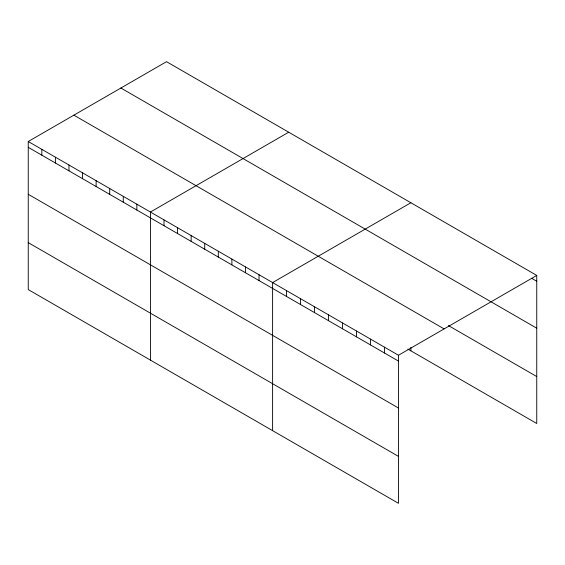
<?xml version="1.0" encoding="UTF-8"?>
<svg xmlns="http://www.w3.org/2000/svg" width="565" height="565" viewBox="0 0 565 565"><rect width="100%" height="100%" fill="white"/><g stroke="black" fill="none" stroke-linecap="round" stroke-linejoin="round"><path stroke-width="0.85" d="M28.25 141.504L398.48 355.251L398.48 503.323L28.25 289.577L28.25 141.504L166.52 61.677L536.75 275.423L536.75 423.496L407.852 349.078M288.694 132.21L150.424 212.037L150.424 360.11M410.868 202.75L272.605 282.578L272.605 430.65M398.48 355.251L536.75 275.423M531.594 278.284L536.75 281.257M120.889 88.02L536.75 328.201M448.412 325.56L536.75 376.558M73.881 115.161L444.111 328.908M28.25 147.338L398.48 361.084M28.25 194.275L398.48 408.029M28.25 242.632L398.48 456.386M410.868 347.348L410.868 350.823M384.497 347.178L384.497 353.012M370.513 339.106L370.513 344.94M356.522 331.026L356.522 336.86M342.538 322.954L342.538 328.788M328.548 314.875L328.548 320.715M314.564 306.802L314.564 312.636M300.58 298.73L300.58 304.563M286.589 290.65L286.589 296.484M259.031 274.738L259.031 280.572M245.45 266.899L245.45 272.74M231.876 259.067L231.876 264.9M218.302 251.227L218.302 257.061M204.728 243.388L204.728 249.222M191.154 235.556L191.154 241.389M177.579 227.716L177.579 233.55M164.005 219.877L164.005 225.71M136.85 204.205L136.85 210.039M123.276 196.366L123.276 202.199M109.702 188.526L109.702 194.36M96.128 180.687L96.128 186.521M82.554 172.855L82.554 178.688M68.972 165.015L68.972 170.849M55.398 157.176L55.398 163.01M41.824 149.337L41.824 155.17"/></g></svg>
